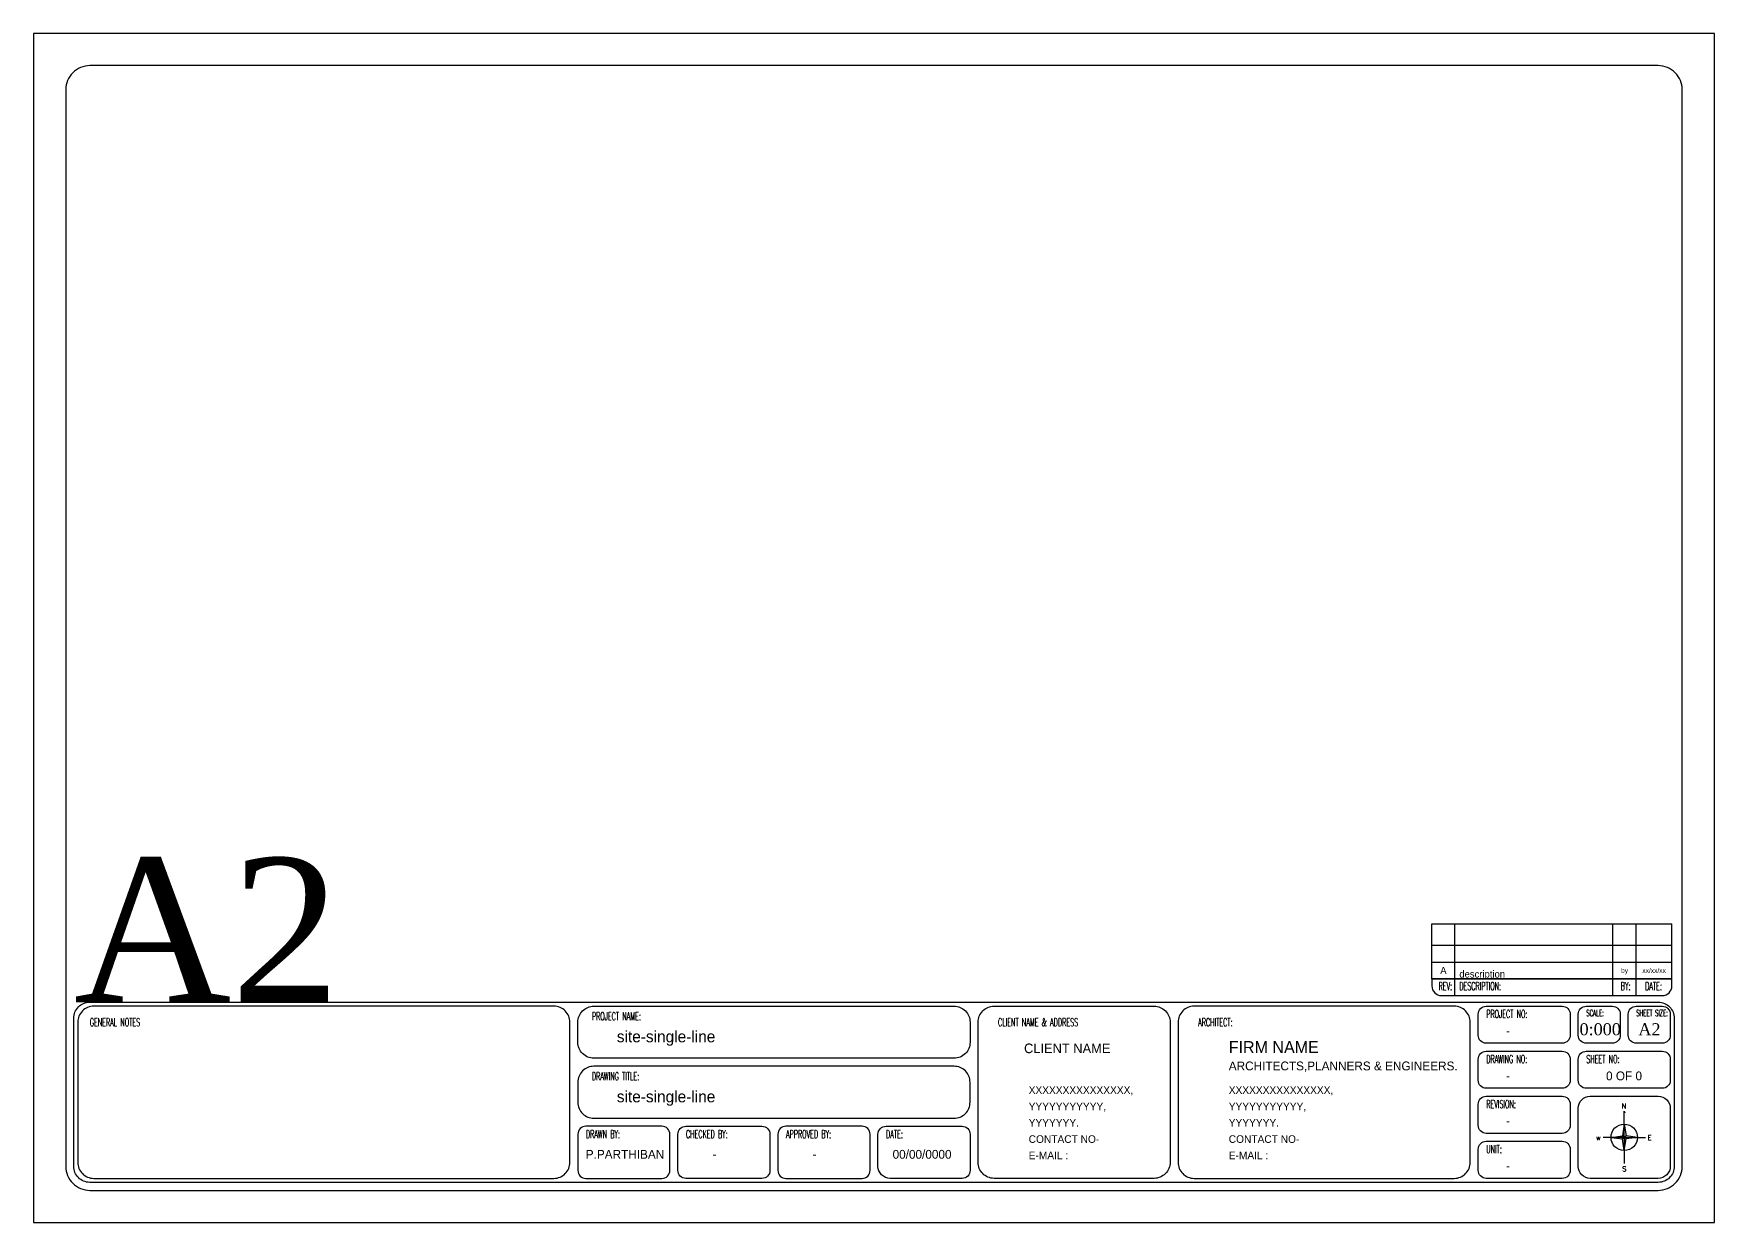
# Model space of a CAD drawing. Header units: millimetres. Extents: x 120 to 8770, y -9 to 2034.
# Drawn here: x 2402 to 2996, y -9 to 411 of the extents above; entities that cross this region are included whole.
import ezdxf
from ezdxf.enums import TextEntityAlignment as Align

# ---------------------------------------------------------------- set-up
doc = ezdxf.new("R2018")
doc.units = ezdxf.units.MM
doc.header["$MEASUREMENT"] = 0
for name, color, linetype in [('FENCE', 7, 'Continuous'), ('POWER', 40, 'Continuous'), ('TEXT', 4, 'Continuous')]:
    doc.layers.add(name, color=color, linetype=linetype)
doc.styles.add('romans', font='romans.shx', dxfattribs={"width": 0.5, "height": 8})
doc.styles.add('RT', font='romant.shx')
doc.styles.add('TNR', font='times.ttf')
doc.styles.add('YS TEXT', font='GOTHIC.TTF')

# ---------------------------------------------------------------- blocks, each defined once
blk = doc.blocks.new('A$C6670421E')
at = {"layer": 'FENCE', "linetype": 'Continuous'}
h = blk.add_hatch(color=256, dxfattribs=at)
h.paths.add_polyline_path([(934, 1023), (878, 1068), (878, 652)])
h.paths.add_polyline_path([(1294, 1068), (934, 1114), (878, 1068)])
h.paths.add_polyline_path([(878, 1484), (821, 1114), (878, 1068)])
h.paths.add_polyline_path([(821, 1023), (878, 1068), (462, 1068)])
at = {"layer": 'FENCE'}
for p, q in [((878, 1068), (878, 652)), ((878, 652), (878, 247))]:
    blk.add_line(p, q, dxfattribs=at)
blk.add_circle((878, 1068), 416, dxfattribs=at)
at = {"layer": 'POWER'}
for p, q in [((878, 1890), (860, 1836)), ((878, 1484), (878, 1890)), ((878, 1890), (896, 1836)), ((462, 1068), (215, 1068)), ((462, 1068), (215, 1068)), ((462, 1068), (821, 1114)), ((462, 1068), (821, 1023)), ((878, 1068), (462, 1068)), ((878, 1484), (821, 1114)), ((821, 1114), (878, 1068)), ((821, 1023), (878, 1068)), ((878, 1484), (934, 1114)), ((878, 1068), (878, 1484)), ((934, 1114), (878, 1068)), ((878, 1068), (1294, 1068)), ((934, 1023), (878, 1068)), ((1294, 1068), (934, 1114)), ((1294, 1068), (934, 1023)), ((1294, 1068), (1541, 1068)), ((1294, 1068), (1541, 1068))]:
    blk.add_line(p, q, dxfattribs=at)
at = {"layer": 'TEXT'}
for q in [(821, 1023), (934, 1023)]:
    blk.add_line((878, 652), q, dxfattribs=at)
at = {"layer": 'TEXT', "style": 'RT'}
for s, p in [('N', (797, 1972)), ('w', (-7, 977)), ('E', (1610, 977)), ('S', (809, 0))]:
    blk.add_text(s, height=158, dxfattribs=at).set_placement(p)
blk = doc.blocks.new('A2L1')
for p, q in [((494.16, 105.51), (579.01, 105.51)), ((494.16, 91.96), (494.16, 105.51)), ((494.16, 105.51), (579.01, 105.51)), ((502.31, 91.96), (502.31, 105.51)), ((558.15, 91.96), (558.15, 105.51)), ((566.39, 91.96), (566.39, 105.51)), ((579.01, 91.96), (579.01, 105.51)), ((494.16, 97.9), (579.01, 97.9)), ((494.16, 91.96), (579.01, 91.96)), ((494.16, 86.02), (494.16, 91.96)), ((494.16, 91.96), (579.01, 91.96)), ((502.31, 86.02), (502.31, 91.96)), ((558.15, 86.02), (558.15, 91.96)), ((566.39, 86.02), (566.39, 91.96)), ((579.01, 86.02), (579.01, 91.96)), ((494.16, 86.02), (579.01, 86.02))]:
    blk.add_line(p, q)
at = {"linetype": 'Continuous'}
for p, q in [((579.01, 86.02), (494.16, 86.02)), ((494.16, 86.02), (494.16, 83.53)), ((502.31, 80.14), (502.31, 86.02)), ((558.15, 80.14), (558.15, 86.02)), ((566.39, 80.14), (566.39, 86.02)), ((579.01, 83.53), (579.01, 86.02)), ((497.55, 80.14), (575.61, 80.14))]:
    blk.add_line(p, q, dxfattribs=at)
blk.add_lwpolyline([(0, 0), (594, 0), (594, 420), (0, 420)], close=True)
for points in [[(19.83, 11.31), (574.17, 11.31, 0.414214), (582.66, 19.8), (582.66, 400.2, 0.414214), (574.17, 408.69), (19.83, 408.69, 0.414214), (11.34, 400.2), (11.34, 19.8, 0.414214)], [(19.83, 77.78), (574.17, 77.78, -0.414214), (579.83, 72.12), (579.83, 19.8, -0.414214), (574.17, 14.14), (19.83, 14.14, -0.414214), (14.17, 19.8), (14.17, 72.12, -0.414214)], [(21.24, 15.56), (183.87, 15.56, 0.414214), (189.52, 21.21), (189.52, 70.71, 0.414214), (183.87, 76.36), (21.24, 76.36, 0.414214), (15.59, 70.71), (15.59, 21.21, 0.414214)], [(198.01, 76.36), (325.28, 76.36, -0.414214), (330.94, 70.71), (330.94, 63.64, -0.414214), (325.28, 57.98), (198.01, 57.98, -0.414214), (192.35, 63.64), (192.35, 70.71, -0.414214)], [(339.42, 76.36), (395.99, 76.36, -0.414214), (401.65, 70.71), (401.65, 21.21, -0.414214), (395.99, 15.56), (339.42, 15.56, -0.414214), (333.77, 21.21), (333.77, 70.71, -0.414214)], [(410.13, 15.56), (502.05, 15.56, 0.414214), (507.71, 21.21), (507.71, 70.71, 0.414214), (502.05, 76.36), (410.13, 76.36, 0.414214), (404.47, 70.71), (404.47, 21.21, 0.414214)], [(513.36, 76.36), (540.23, 76.36, -0.414214), (543.06, 73.54), (543.06, 66.11, -0.414214), (540.23, 63.28), (513.36, 63.28, -0.414214), (510.54, 66.11), (510.54, 73.54, -0.414214)], [(548.72, 76.36), (557.91, 76.36, -0.414214), (560.74, 73.54), (560.74, 66.11, -0.414214), (557.91, 63.28), (548.72, 63.28, -0.414214), (545.89, 66.11), (545.89, 73.54, -0.414214)], [(566.39, 76.36), (575.59, 76.36, -0.414214), (578.41, 73.54), (578.41, 66.11, -0.414214), (575.59, 63.28), (566.39, 63.28, -0.414214), (563.57, 66.11), (563.57, 73.54, -0.414214)], [(513.36, 60.45), (540.23, 60.45, -0.414214), (543.06, 57.63), (543.06, 50.2, -0.414214), (540.23, 47.37), (513.36, 47.37, -0.414214), (510.54, 50.2), (510.54, 57.63, -0.414214)], [(548.72, 60.45), (575.59, 60.45, -0.414214), (578.41, 57.63), (578.41, 50.2, -0.414214), (575.59, 47.37), (548.72, 47.37, -0.414214), (545.89, 50.2), (545.89, 57.63, -0.414214)], [(325.28, 55.15), (198.01, 55.15, 0.414214), (192.35, 49.49), (192.35, 42.42, 0.414214), (198.01, 36.77), (325.28, 36.77, 0.414214), (330.94, 42.42), (330.94, 49.49, 0.414214)], [(513.36, 44.55), (540.23, 44.55, -0.414214), (543.06, 41.72), (543.06, 34.29, -0.414214), (540.23, 31.46), (513.36, 31.46, -0.414214), (510.54, 34.29), (510.54, 41.72, -0.414214)], [(550.13, 44.55), (574.17, 44.55, -0.414214), (578.41, 40.3), (578.41, 19.8, -0.414214), (574.17, 15.56), (550.13, 15.56, -0.414214), (545.89, 19.8), (545.89, 40.3, -0.414214)], [(195.18, 15.56), (222.05, 15.56, 0.414214), (224.88, 18.38), (224.88, 31.11, 0.414214), (222.05, 33.94), (195.18, 33.94, 0.414214), (192.35, 31.11), (192.35, 18.38, 0.414214)], [(230.54, 33.94), (257.4, 33.94, -0.414214), (260.23, 31.11), (260.23, 18.38, -0.414214), (257.4, 15.56), (230.54, 15.56, -0.414214), (227.71, 18.38), (227.71, 31.11, -0.414214)], [(265.89, 15.56), (292.76, 15.56, 0.414214), (295.59, 18.38), (295.59, 31.11, 0.414214), (292.76, 33.94), (265.89, 33.94, 0.414214), (263.06, 31.11), (263.06, 18.38, 0.414214)], [(301.24, 33.94), (328.11, 33.94, -0.414214), (330.94, 31.11), (330.94, 18.38, -0.414214), (328.11, 15.56), (302.66, 15.56, -0.414214), (298.41, 19.8), (298.41, 31.11, -0.414214)], [(513.36, 28.64), (540.23, 28.64, -0.414214), (543.06, 25.81), (543.06, 18.38, -0.414214), (540.23, 15.56), (513.36, 15.56, -0.414214), (510.54, 18.38), (510.54, 25.81, -0.414214)]]:
    blk.add_lwpolyline(points, format="xyb", close=True)
for centre, start, end in [((497.55, 83.53), 180, 270), ((575.61, 83.53), 270, 0)]:
    blk.add_arc(centre, 3.39, start, end, dxfattribs=at)
at = {"xscale": 0.01125897562186769, "yscale": 0.01125897562186769, "zscale": 0.01125897562186769}
blk.add_blockref('A$C6670421E', (552.27, 18.02), dxfattribs=at)
for s, height, style, p in [('A2', 51.001, 'TNR', (14.17, 77.78)), ('-', 3.11, 'YS TEXT', (520.36, 66.11)), ('0:000', 4.242, 'TNR', (546.35, 66.11)), ('A2', 4.242, 'TNR', (567.12, 66.11)), ('CLIENT NAME', 3.3939, 'YS TEXT', (350.03, 59.79)), ('FIRM NAME', 4.242, 'YS TEXT', (422.37, 59.79)), ('ARCHITECTS,PLANNERS & ENGINEERS.', 3.1111, 'YS TEXT', (422.37, 53.71)), ('XXXXXXXXXXXXXXX,', 2.6869, 'YS TEXT', (351.66, 45.39)), ('XXXXXXXXXXXXXXX,', 2.6869, 'YS TEXT', (422.37, 45.39)), ('-', 3.11, 'YS TEXT', (520.36, 50.2)), ('0 OF 0', 3.111, 'YS TEXT', (555.71, 50.2)), ('YYYYYYYYYYY,', 2.6869, 'YS TEXT', (351.66, 39.62)), ('YYYYYYYYYYY,', 2.6869, 'YS TEXT', (422.37, 39.62)), ('YYYYYYY.', 2.687, 'YS TEXT', (351.66, 33.86)), ('YYYYYYY.', 2.687, 'YS TEXT', (422.37, 33.86)), ('-', 3.11, 'YS TEXT', (520.36, 34.29)), ('CONTACT NO-', 2.6869, 'YS TEXT', (351.66, 28.09)), ('CONTACT NO-', 2.6869, 'YS TEXT', (422.37, 28.09)), ('P.PARTHIBAN', 3.1111, 'YS TEXT', (195.13, 22.49)), ('-', 3.11, 'YS TEXT', (239.92, 22.49)), ('-', 3.11, 'YS TEXT', (275.28, 22.49)), ('00/00/0000', 3.111, 'YS TEXT', (303.57, 22.49)), ('E-MAIL : ', 2.687, 'YS TEXT', (351.66, 22.33)), ('E-MAIL : ', 2.687, 'YS TEXT', (422.37, 22.33)), ('-', 3.11, 'YS TEXT', (520.36, 18.38))]:
    blk.add_text(s, height=height, dxfattribs=dict(style=style)).set_placement(p)
at = {"style": 'romans', "width": 0.5}
for s, height, p in [('REV:', 2.828, (496.53, 82.08)), ('DESCRIPTION:', 2.8283, (503.84, 82.08)), ('BY:', 2.828, (560.89, 82.08)), ('DATE:', 2.828, (569.54, 82.08)), ('GENERAL NOTES', 2.8283, (19.83, 69.29)), ('PROJECT NAME:', 2.8283, (197.3, 71.41)), ('CLIENT NAME & ADDRESS', 2.8283, (340.84, 69.29)), ('ARCHITECT:', 2.828, (411.55, 69.29)), ('PROJECT NO:', 2.8283, (513.36, 72.21)), ('SCALE:', 2.263, (548.72, 72.83)), ('SHEET SIZE:', 2.2626, (566.39, 72.83)), ('DRAWING NO:', 2.8283, (513.36, 56.3)), ('SHEET NO:', 2.828, (548.72, 56.3)), ('DRAWING TITLE:', 2.8283, (197.3, 50.2)), ('REVISION:', 2.828, (513.36, 40.39)), ('DRAWN BY:', 2.828, (195.18, 29.77)), ('CHECKED BY:', 2.8283, (230.54, 29.77)), ('APPROVED BY:', 2.8283, (265.89, 29.77)), ('DATE:', 2.828, (301.24, 29.77)), ('UNIT:', 2.828, (513.36, 24.48))]:
    blk.add_text(s, height=height, dxfattribs=at).set_placement(p)
at = {"style": 'YS TEXT'}
for tag, height, p in [('rev', 2.55, (498.23, 88.99)), ('by', 1.7, (562.27, 88.99)), ('date', 1.7, (572.7, 88.99))]:
    blk.add_attdef(tag, text='', height=height, dxfattribs=at).set_placement(p, align=Align.MIDDLE_CENTER)
at = {"lineweight": 30, "flags": 104}
blk.add_attdef('description', text='', height=2.33, dxfattribs=at).set_placement((503.86, 88.99), align=Align.MIDDLE_LEFT)
at = {"style": 'YS TEXT'}
for tag, p in [('PROJECT_TITLE', (206.12, 63.62)), ('DRAWING_TITLE', (206.12, 42.41))]:
    blk.add_attdef(tag, p, '', height=4.07, dxfattribs=at)

msp = doc.modelspace()

# ---------------------------------------------------------------- block references
ref = msp.add_blockref('A2L1', (2401.84, -8.66), dxfattribs=dict(xscale=0.999997416197115, yscale=0.999997416197115, zscale=0.999997416197115))
ref.add_attrib('SITE_PLAN', 'site-single-line', (2607.95, 33.75), dxfattribs={"height": 4.0727, "style": 'YS TEXT'})
ref.add_attrib('PROPOSED_RESIDENCE_FOR_MR.ANDREW', 'site-single-line', (2607.95, 54.96), dxfattribs={"height": 4.0727, "style": 'YS TEXT'})
ref.add_attrib('date', 'xx/xx/xx', dxfattribs={"height": 1.697, "style": 'YS TEXT'}).set_placement((2974.54, 80.33), align=Align.MIDDLE_CENTER)
ref.add_attrib('by', 'by', dxfattribs={"height": 1.697, "style": 'YS TEXT'}).set_placement((2964.1, 80.33), align=Align.MIDDLE_CENTER)
lines = msp.add_mtext('description', dxfattribs={"insert": (2905.7, 80.33), "char_height": 2.5, "attachment_point": 1})
ref.add_attrib('description', '', (2905.7, 80.33), dxfattribs={"flags": 104}).embed_mtext(lines)
ref.add_attrib('rev', 'A', dxfattribs={"height": 2.55, "style": 'YS TEXT'}).set_placement((2900.07, 80.33), align=Align.MIDDLE_CENTER)

doc.saveas('drawing.dxf')
